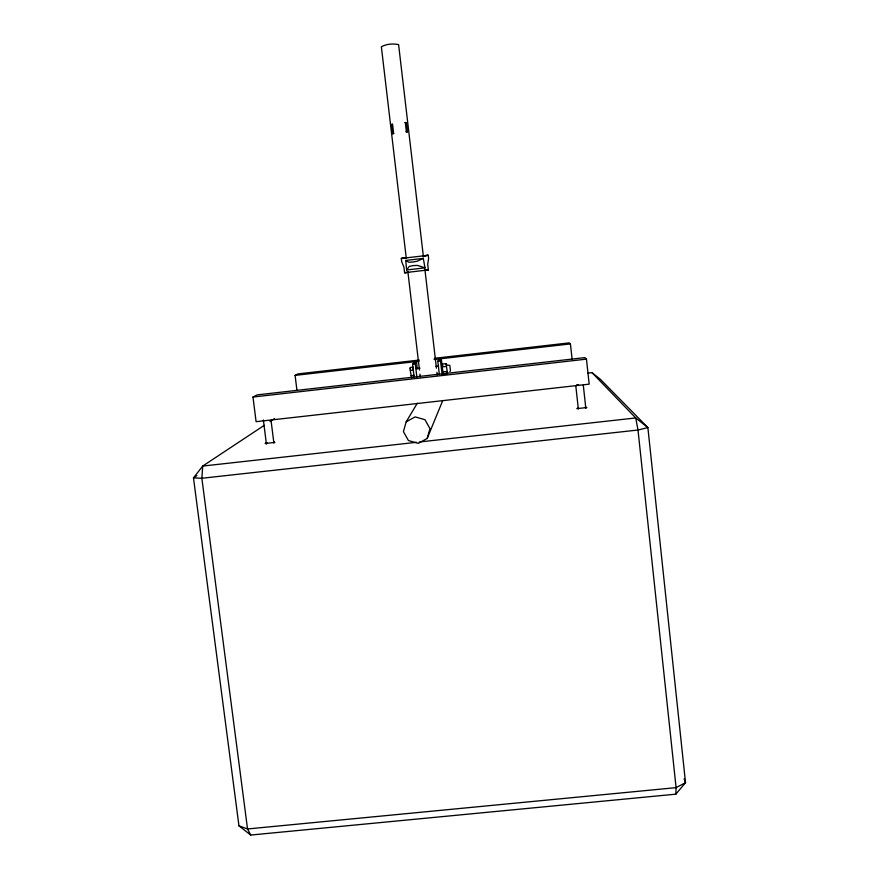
<?xml version="1.0" encoding="UTF-8"?>
<svg xmlns="http://www.w3.org/2000/svg" width="879" height="879" viewBox="0 0 879 879"><rect width="100%" height="100%" fill="white"/><g stroke="black" fill="none" stroke-linecap="round" stroke-linejoin="round"><path stroke-width="1.32" d="M446.653 364.697L446.027 363.631L442.335 364.049L442.357 369.422L443.51 374.102L443.038 372.74M264.293 425.315L202.708 466.068L193.479 477.879L238.956 825.82L250.713 835.05L675.841 794.166L676.094 787.639L638 430.018L635.737 417.954L591.963 372.619L587.886 373.081M410.416 370.422L413.284 370.092L413.24 367.169L410.383 367.488L409.988 369.004L411.625 377.937M444.741 373.96L447.191 373.685L447.378 372.542L446.027 363.631M410.262 368.686L410.383 367.488M442.335 364.049L442.785 366.279M447.191 373.685L447.521 372.224M417.283 403.241L406.197 421.821L403.428 431.611L408.427 440.533L418.261 443.357L427.194 438.445L442.697 400.648M427.194 438.445L429.985 428.644L424.986 419.712L415.13 416.888L406.197 421.821M442.071 374.234L440.522 360.95L441.379 359.555L438.72 359.863L437.808 361.258L439.357 374.52M406.614 269.996L409.251 266.414L413.141 265.579L417.58 265.436L425.018 267.82L423.271 258.382L405.768 260.448L406.614 269.996L425.018 267.82M449.905 371.564L450.466 370.751L449.795 365.334L446.543 365.137M675.841 794.166L685.521 782.695L647.878 427.59L600.324 379.256L591.963 372.619M414.163 377.399L412.592 364.137L415.295 363.829L416.547 362.401L417.316 368.916M412.592 364.137L413.899 362.697L416.547 362.401M196.885 475.572L193.479 477.879L201.862 478.264L638 430.018L647.878 427.59L635.737 417.954L419.217 442.005M269.996 421.546L274.556 418.525M252.976 397.033L257.151 394.891L584.865 357.621L586.458 359.137L589.183 384.156L256.097 421.678L252.976 397.033L586.458 359.137M296.948 390.331L295.091 375.388L297.948 373.916L419.327 360.038M423.271 258.382L417.096 261.25L412.723 262.041L408.768 262.228L405.768 260.448M391.573 124.51L392.583 124.389L393.671 133.564L392.66 133.685L391.573 124.51L392.408 124.126M392.66 133.685L393.671 133.564M578.118 408.153L576.866 408.647L586.875 407.526L585.183 407.362M267.128 442.895L265.139 443.477L274.907 442.39L274.028 442.126M424.777 255.844L428.249 255.273L428.622 258.426L427.699 264.26L428.359 269.908L425.293 270.325M406.351 122.686L405.175 122.544L406.351 122.686L407.416 131.861L406.252 131.74L407.416 131.861M406.691 257.822L401.307 258.459L401.681 261.623L403.911 267.073L404.582 272.71L408.581 272.303M422.865 255.91L428.249 255.273L401.307 258.459L404.714 258.184M408.537 272.237L404.582 272.71L428.359 269.908L424.403 270.369M434.325 358.324L569.35 342.876L570.427 343.909L572.13 359.39M295.091 375.388L419.129 361.203M434.127 359.489L570.427 343.909M437.808 361.258L440.522 360.95M416.097 368.609L420.063 368.158M435.951 366.345L438.599 366.038M442.456 366.862L446.18 366.433M411.031 375.652L413.899 375.333L414.47 377.607M443.049 371.894L446.752 371.476M416.492 442.313L202.708 466.068L201.862 478.264L247.537 828.963L250.713 835.05M576.767 384.683L578.613 384.595M238.956 825.82L247.537 828.963L676.094 787.639L685.521 782.695L684.115 778.937M271.018 420.294L273.896 443.148M263.359 419.942L266.425 444.159M406.274 258.206L381.365 46.807C386.353 43.895 392.99 43.445 398.605 44.62L423.403 256.701M407.889 271.842L419.459 370.037M419.942 374.135L420.261 376.86M415.295 363.829L416.855 377.08M441.379 359.555L442.598 370.015M424.832 268.93L436.445 368.18M436.918 372.256L437.237 374.97M405.329 122.807L406.406 131.982M583.293 385.123L585.821 408.306M575.8 385.826L578.338 408.966"/></g></svg>
